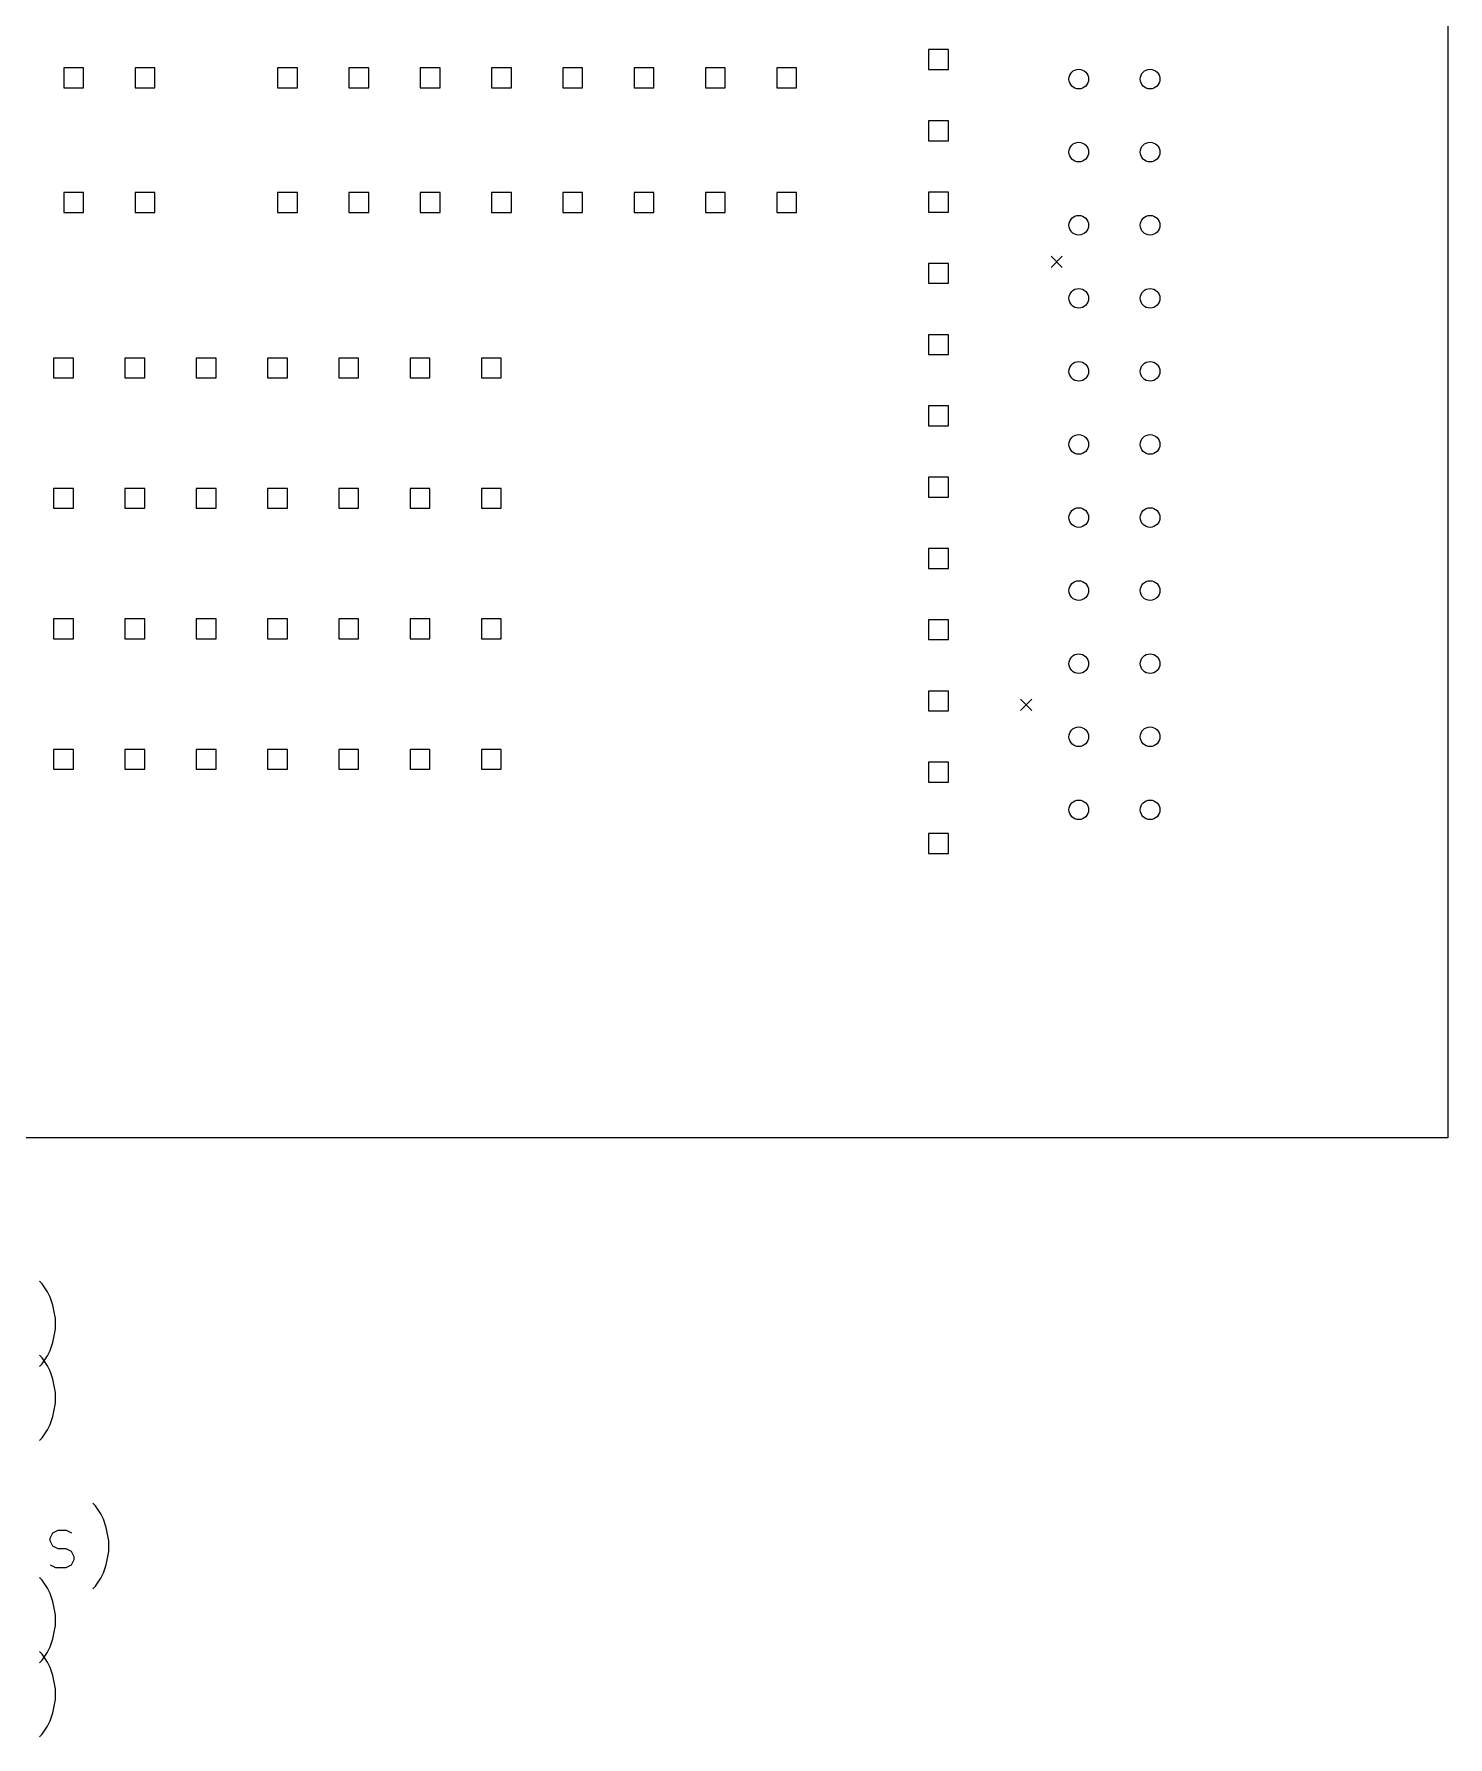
# Model space of a CAD drawing. Extents: x 114 to 215, y -157 to -37.
# Drawn here: x 164.6 to 215, y -156.6 to -95.9 of the extents above; entities that cross this region are included whole.
import ezdxf

# ---------------------------------------------------------------- set-up
doc = ezdxf.new("R2010")
doc.units = 0
doc.layers.add('BLACK', color=7, linetype='CONTINUOUS')

msp = doc.modelspace()

# ---------------------------------------------------------------- linework, layer by layer
at = {"layer": 'BLACK', "linetype": 'CONTINUOUS'}
for p, q in [((215, -36.8175), (215, -135.2425)), ((197.203557, -96.456443), (196.496443, -96.456443)), ((196.496443, -96.456443), (196.496443, -97.163557)), ((197.203557, -97.163557), (197.203557, -96.456443)), ((166.393557, -97.106443), (165.686443, -97.106443)), ((165.686443, -97.106443), (165.686443, -97.813557)), ((166.393557, -97.813557), (166.393557, -97.106443)), ((168.933557, -97.106443), (168.226443, -97.106443)), ((168.226443, -97.106443), (168.226443, -97.813557)), ((168.933557, -97.813557), (168.933557, -97.106443)), ((174.013557, -97.106443), (173.306443, -97.106443)), ((173.306443, -97.106443), (173.306443, -97.813557)), ((174.013557, -97.813557), (174.013557, -97.106443)), ((176.553557, -97.106443), (175.846443, -97.106443)), ((175.846443, -97.106443), (175.846443, -97.813557)), ((176.553557, -97.813557), (176.553557, -97.106443)), ((179.093557, -97.106443), (178.386443, -97.106443)), ((178.386443, -97.106443), (178.386443, -97.813557)), ((179.093557, -97.813557), (179.093557, -97.106443)), ((181.633557, -97.106443), (180.926443, -97.106443)), ((180.926443, -97.106443), (180.926443, -97.813557)), ((181.633557, -97.813557), (181.633557, -97.106443)), ((184.173557, -97.106443), (183.466443, -97.106443)), ((183.466443, -97.106443), (183.466443, -97.813557)), ((184.173557, -97.813557), (184.173557, -97.106443)), ((186.713557, -97.106443), (186.006443, -97.106443)), ((186.006443, -97.106443), (186.006443, -97.813557)), ((186.713557, -97.813557), (186.713557, -97.106443)), ((189.253557, -97.106443), (188.546443, -97.106443)), ((188.546443, -97.106443), (188.546443, -97.813557)), ((189.253557, -97.813557), (189.253557, -97.106443)), ((191.793557, -97.106443), (191.086443, -97.106443)), ((191.086443, -97.106443), (191.086443, -97.813557)), ((191.793557, -97.813557), (191.793557, -97.106443)), ((196.496443, -97.163557), (197.203557, -97.163557)), ((165.686443, -97.813557), (166.393557, -97.813557)), ((168.226443, -97.813557), (168.933557, -97.813557)), ((173.306443, -97.813557), (174.013557, -97.813557)), ((175.846443, -97.813557), (176.553557, -97.813557)), ((178.386443, -97.813557), (179.093557, -97.813557)), ((180.926443, -97.813557), (181.633557, -97.813557)), ((183.466443, -97.813557), (184.173557, -97.813557)), ((186.006443, -97.813557), (186.713557, -97.813557)), ((188.546443, -97.813557), (189.253557, -97.813557)), ((191.086443, -97.813557), (191.793557, -97.813557)), ((197.203557, -98.996443), (196.496443, -98.996443)), ((196.496443, -98.996443), (196.496443, -99.703557)), ((197.203557, -99.703557), (197.203557, -98.996443)), ((196.496443, -99.703557), (197.203557, -99.703557)), ((166.393557, -101.551443), (165.686443, -101.551443)), ((165.686443, -101.551443), (165.686443, -102.258557)), ((166.393557, -102.258557), (166.393557, -101.551443)), ((168.933557, -101.551443), (168.226443, -101.551443)), ((168.226443, -101.551443), (168.226443, -102.258557)), ((168.933557, -102.258557), (168.933557, -101.551443)), ((174.013557, -101.551443), (173.306443, -101.551443)), ((173.306443, -101.551443), (173.306443, -102.258557)), ((174.013557, -102.258557), (174.013557, -101.551443)), ((176.553557, -101.551443), (175.846443, -101.551443)), ((175.846443, -101.551443), (175.846443, -102.258557)), ((176.553557, -102.258557), (176.553557, -101.551443)), ((179.093557, -101.551443), (178.386443, -101.551443)), ((178.386443, -101.551443), (178.386443, -102.258557)), ((179.093557, -102.258557), (179.093557, -101.551443)), ((181.633557, -101.551443), (180.926443, -101.551443)), ((180.926443, -101.551443), (180.926443, -102.258557)), ((181.633557, -102.258557), (181.633557, -101.551443)), ((184.173557, -101.551443), (183.466443, -101.551443)), ((183.466443, -101.551443), (183.466443, -102.258557)), ((184.173557, -102.258557), (184.173557, -101.551443)), ((186.713557, -101.551443), (186.006443, -101.551443)), ((186.006443, -101.551443), (186.006443, -102.258557)), ((186.713557, -102.258557), (186.713557, -101.551443)), ((189.253557, -101.551443), (188.546443, -101.551443)), ((188.546443, -101.551443), (188.546443, -102.258557)), ((189.253557, -102.258557), (189.253557, -101.551443)), ((191.793557, -101.551443), (191.086443, -101.551443)), ((191.086443, -101.551443), (191.086443, -102.258557)), ((191.793557, -102.258557), (191.793557, -101.551443)), ((197.203557, -101.536443), (196.496443, -101.536443)), ((196.496443, -101.536443), (196.496443, -102.243557)), ((197.203557, -102.243557), (197.203557, -101.536443)), ((165.686443, -102.258557), (166.393557, -102.258557)), ((168.226443, -102.258557), (168.933557, -102.258557)), ((173.306443, -102.258557), (174.013557, -102.258557)), ((175.846443, -102.258557), (176.553557, -102.258557)), ((178.386443, -102.258557), (179.093557, -102.258557)), ((180.926443, -102.258557), (181.633557, -102.258557)), ((183.466443, -102.258557), (184.173557, -102.258557)), ((186.006443, -102.258557), (186.713557, -102.258557)), ((188.546443, -102.258557), (189.253557, -102.258557)), ((191.086443, -102.258557), (191.793557, -102.258557)), ((196.496443, -102.243557), (197.203557, -102.243557)), ((197.203557, -104.076443), (196.496443, -104.076443)), ((196.496443, -104.076443), (196.496443, -104.783557)), ((197.203557, -104.783557), (197.203557, -104.076443)), ((200.8625, -103.8159), (201.2625, -104.2159)), ((201.2625, -103.8159), (200.8625, -104.2159)), ((196.496443, -104.783557), (197.203557, -104.783557)), ((197.203557, -106.616443), (196.496443, -106.616443)), ((196.496443, -106.616443), (196.496443, -107.323557)), ((197.203557, -107.323557), (197.203557, -106.616443)), ((196.496443, -107.323557), (197.203557, -107.323557)), ((166.033557, -107.446443), (165.326443, -107.446443)), ((165.326443, -107.446443), (165.326443, -108.153557)), ((166.033557, -108.153557), (166.033557, -107.446443)), ((168.573557, -107.446443), (167.866443, -107.446443)), ((167.866443, -107.446443), (167.866443, -108.153557)), ((168.573557, -108.153557), (168.573557, -107.446443)), ((171.113557, -107.446443), (170.406443, -107.446443)), ((170.406443, -107.446443), (170.406443, -108.153557)), ((171.113557, -108.153557), (171.113557, -107.446443)), ((173.653557, -107.446443), (172.946443, -107.446443)), ((172.946443, -107.446443), (172.946443, -108.153557)), ((173.653557, -108.153557), (173.653557, -107.446443)), ((176.193557, -107.446443), (175.486443, -107.446443)), ((175.486443, -107.446443), (175.486443, -108.153557)), ((176.193557, -108.153557), (176.193557, -107.446443)), ((178.733557, -107.446443), (178.026443, -107.446443)), ((178.026443, -107.446443), (178.026443, -108.153557)), ((178.733557, -108.153557), (178.733557, -107.446443)), ((181.273557, -107.446443), (180.566443, -107.446443)), ((180.566443, -107.446443), (180.566443, -108.153557)), ((181.273557, -108.153557), (181.273557, -107.446443)), ((165.326443, -108.153557), (166.033557, -108.153557)), ((167.866443, -108.153557), (168.573557, -108.153557)), ((170.406443, -108.153557), (171.113557, -108.153557)), ((172.946443, -108.153557), (173.653557, -108.153557)), ((175.486443, -108.153557), (176.193557, -108.153557)), ((178.026443, -108.153557), (178.733557, -108.153557)), ((180.566443, -108.153557), (181.273557, -108.153557)), ((197.203557, -109.156443), (196.496443, -109.156443)), ((196.496443, -109.156443), (196.496443, -109.863557)), ((197.203557, -109.863557), (197.203557, -109.156443)), ((196.496443, -109.863557), (197.203557, -109.863557)), ((166.033557, -112.096443), (165.326443, -112.096443)), ((165.326443, -112.096443), (165.326443, -112.803557)), ((166.033557, -112.803557), (166.033557, -112.096443)), ((168.573557, -112.096443), (167.866443, -112.096443)), ((167.866443, -112.096443), (167.866443, -112.803557)), ((168.573557, -112.803557), (168.573557, -112.096443)), ((171.113557, -112.096443), (170.406443, -112.096443)), ((170.406443, -112.096443), (170.406443, -112.803557)), ((171.113557, -112.803557), (171.113557, -112.096443)), ((173.653557, -112.096443), (172.946443, -112.096443)), ((172.946443, -112.096443), (172.946443, -112.803557)), ((173.653557, -112.803557), (173.653557, -112.096443)), ((176.193557, -112.096443), (175.486443, -112.096443)), ((175.486443, -112.096443), (175.486443, -112.803557)), ((176.193557, -112.803557), (176.193557, -112.096443)), ((178.733557, -112.096443), (178.026443, -112.096443)), ((178.026443, -112.096443), (178.026443, -112.803557)), ((178.733557, -112.803557), (178.733557, -112.096443)), ((181.273557, -112.096443), (180.566443, -112.096443)), ((180.566443, -112.096443), (180.566443, -112.803557)), ((181.273557, -112.803557), (181.273557, -112.096443)), ((197.203557, -111.696443), (196.496443, -111.696443)), ((196.496443, -111.696443), (196.496443, -112.403557)), ((197.203557, -112.403557), (197.203557, -111.696443)), ((165.326443, -112.803557), (166.033557, -112.803557)), ((167.866443, -112.803557), (168.573557, -112.803557)), ((170.406443, -112.803557), (171.113557, -112.803557)), ((172.946443, -112.803557), (173.653557, -112.803557)), ((175.486443, -112.803557), (176.193557, -112.803557)), ((178.026443, -112.803557), (178.733557, -112.803557)), ((180.566443, -112.803557), (181.273557, -112.803557)), ((196.496443, -112.403557), (197.203557, -112.403557)), ((197.203557, -114.236443), (196.496443, -114.236443)), ((196.496443, -114.236443), (196.496443, -114.943557)), ((197.203557, -114.943557), (197.203557, -114.236443)), ((196.496443, -114.943557), (197.203557, -114.943557)), ((166.033557, -116.746443), (165.326443, -116.746443)), ((165.326443, -116.746443), (165.326443, -117.453557)), ((166.033557, -117.453557), (166.033557, -116.746443)), ((168.573557, -116.746443), (167.866443, -116.746443)), ((167.866443, -116.746443), (167.866443, -117.453557)), ((168.573557, -117.453557), (168.573557, -116.746443)), ((171.113557, -116.746443), (170.406443, -116.746443)), ((170.406443, -116.746443), (170.406443, -117.453557)), ((171.113557, -117.453557), (171.113557, -116.746443)), ((173.653557, -116.746443), (172.946443, -116.746443)), ((172.946443, -116.746443), (172.946443, -117.453557)), ((173.653557, -117.453557), (173.653557, -116.746443)), ((176.193557, -116.746443), (175.486443, -116.746443)), ((175.486443, -116.746443), (175.486443, -117.453557)), ((176.193557, -117.453557), (176.193557, -116.746443)), ((178.733557, -116.746443), (178.026443, -116.746443)), ((178.026443, -116.746443), (178.026443, -117.453557)), ((178.733557, -117.453557), (178.733557, -116.746443)), ((181.273557, -116.746443), (180.566443, -116.746443)), ((180.566443, -116.746443), (180.566443, -117.453557)), ((181.273557, -117.453557), (181.273557, -116.746443)), ((197.203557, -116.776443), (196.496443, -116.776443)), ((196.496443, -116.776443), (196.496443, -117.483557)), ((197.203557, -117.483557), (197.203557, -116.776443)), ((165.326443, -117.453557), (166.033557, -117.453557)), ((167.866443, -117.453557), (168.573557, -117.453557)), ((170.406443, -117.453557), (171.113557, -117.453557)), ((172.946443, -117.453557), (173.653557, -117.453557)), ((175.486443, -117.453557), (176.193557, -117.453557)), ((178.026443, -117.453557), (178.733557, -117.453557)), ((180.566443, -117.453557), (181.273557, -117.453557)), ((196.496443, -117.483557), (197.203557, -117.483557)), ((197.203557, -119.316443), (196.496443, -119.316443)), ((196.496443, -119.316443), (196.496443, -120.023557)), ((197.203557, -120.023557), (197.203557, -119.316443)), ((196.496443, -120.023557), (197.203557, -120.023557)), ((199.7765, -119.6095), (200.1765, -120.0095)), ((200.1765, -119.6095), (199.7765, -120.0095)), ((166.033557, -121.396443), (165.326443, -121.396443)), ((165.326443, -121.396443), (165.326443, -122.103557)), ((166.033557, -122.103557), (166.033557, -121.396443)), ((168.573557, -121.396443), (167.866443, -121.396443)), ((167.866443, -121.396443), (167.866443, -122.103557)), ((168.573557, -122.103557), (168.573557, -121.396443)), ((171.113557, -121.396443), (170.406443, -121.396443)), ((170.406443, -121.396443), (170.406443, -122.103557)), ((171.113557, -122.103557), (171.113557, -121.396443)), ((173.653557, -121.396443), (172.946443, -121.396443)), ((172.946443, -121.396443), (172.946443, -122.103557)), ((173.653557, -122.103557), (173.653557, -121.396443)), ((176.193557, -121.396443), (175.486443, -121.396443)), ((175.486443, -121.396443), (175.486443, -122.103557)), ((176.193557, -122.103557), (176.193557, -121.396443)), ((178.733557, -121.396443), (178.026443, -121.396443)), ((178.026443, -121.396443), (178.026443, -122.103557)), ((178.733557, -122.103557), (178.733557, -121.396443)), ((181.273557, -121.396443), (180.566443, -121.396443)), ((180.566443, -121.396443), (180.566443, -122.103557)), ((181.273557, -122.103557), (181.273557, -121.396443)), ((197.203557, -121.856443), (196.496443, -121.856443)), ((196.496443, -121.856443), (196.496443, -122.563557)), ((197.203557, -122.563557), (197.203557, -121.856443)), ((165.326443, -122.103557), (166.033557, -122.103557)), ((167.866443, -122.103557), (168.573557, -122.103557)), ((170.406443, -122.103557), (171.113557, -122.103557)), ((172.946443, -122.103557), (173.653557, -122.103557)), ((175.486443, -122.103557), (176.193557, -122.103557)), ((178.026443, -122.103557), (178.733557, -122.103557)), ((180.566443, -122.103557), (181.273557, -122.103557)), ((196.496443, -122.563557), (197.203557, -122.563557)), ((197.203557, -124.396443), (196.496443, -124.396443)), ((196.496443, -124.396443), (196.496443, -125.103557)), ((197.203557, -125.103557), (197.203557, -124.396443)), ((196.496443, -125.103557), (197.203557, -125.103557)), ((215, -135.2425), (115.24, -135.2425)), ((164.91563, -140.441861), (164.820392, -140.346623)), ((165.106106, -140.727576), (164.91563, -140.441861)), ((165.201344, -140.918052), (165.106106, -140.727576)), ((165.296582, -141.203766), (165.201344, -140.918052)), ((165.39182, -141.679957), (165.296582, -141.203766)), ((165.39182, -142.060909), (165.39182, -141.679957)), ((165.201344, -142.822814), (165.296582, -142.5371)), ((165.296582, -142.5371), (165.39182, -142.060909)), ((164.91563, -143.081861), (164.820392, -142.986623)), ((164.91563, -143.299004), (165.106106, -143.01329)), ((165.106106, -143.367576), (164.91563, -143.081861)), ((165.106106, -143.01329), (165.201344, -142.822814)), ((164.820392, -143.394242), (164.91563, -143.299004)), ((165.201344, -143.558052), (165.106106, -143.367576)), ((165.296582, -143.843766), (165.201344, -143.558052)), ((165.39182, -144.319957), (165.296582, -143.843766)), ((165.39182, -144.700909), (165.39182, -144.319957)), ((165.296582, -145.1771), (165.39182, -144.700909)), ((164.91563, -145.939004), (165.106106, -145.65329)), ((165.106106, -145.65329), (165.201344, -145.462814)), ((165.201344, -145.462814), (165.296582, -145.1771)), ((164.820392, -146.034242), (164.91563, -145.939004)), ((166.820392, -148.361861), (166.725154, -148.266623)), ((167.010868, -148.647576), (166.820392, -148.361861)), ((167.106106, -148.838052), (167.010868, -148.647576)), ((165.296582, -149.314242), (165.487058, -149.219004)), ((165.487058, -149.219004), (165.772772, -149.219004)), ((165.772772, -149.219004), (165.963249, -149.314242)), ((167.201344, -149.123766), (167.106106, -148.838052)), ((167.296582, -149.599957), (167.201344, -149.123766)), ((165.201344, -149.504719), (165.296582, -149.314242)), ((165.201344, -149.599957), (165.201344, -149.504719)), ((165.296582, -149.790433), (165.201344, -149.599957)), ((165.487058, -149.885671), (165.296582, -149.790433)), ((165.772772, -149.885671), (165.487058, -149.885671)), ((165.963249, -149.980909), (165.772772, -149.885671)), ((167.296582, -149.980909), (167.296582, -149.599957)), ((165.201344, -150.4571), (165.39182, -150.552338)), ((165.772772, -150.552338), (165.963249, -150.4571)), ((166.058487, -150.171385), (165.963249, -149.980909)), ((165.963249, -150.4571), (166.058487, -150.266623)), ((166.058487, -150.266623), (166.058487, -150.171385)), ((167.106106, -150.742814), (167.201344, -150.4571)), ((167.201344, -150.4571), (167.296582, -149.980909)), ((164.91563, -151.001861), (164.820392, -150.906623)), ((165.106106, -151.287576), (164.91563, -151.001861)), ((165.39182, -150.552338), (165.772772, -150.552338)), ((166.820392, -151.219004), (167.010868, -150.93329)), ((167.010868, -150.93329), (167.106106, -150.742814)), ((165.201344, -151.478052), (165.106106, -151.287576)), ((165.296582, -151.763766), (165.201344, -151.478052)), ((166.725154, -151.314242), (166.820392, -151.219004)), ((165.39182, -152.239957), (165.296582, -151.763766)), ((165.39182, -152.620909), (165.39182, -152.239957)), ((165.296582, -153.0971), (165.39182, -152.620909)), ((164.91563, -153.641861), (164.820392, -153.546623)), ((165.106106, -153.57329), (165.201344, -153.382814)), ((165.201344, -153.382814), (165.296582, -153.0971)), ((164.820392, -153.954242), (164.91563, -153.859004)), ((164.91563, -153.859004), (165.106106, -153.57329)), ((165.106106, -153.927576), (164.91563, -153.641861)), ((165.201344, -154.118052), (165.106106, -153.927576)), ((165.296582, -154.403766), (165.201344, -154.118052)), ((165.39182, -154.879957), (165.296582, -154.403766)), ((165.296582, -155.7371), (165.39182, -155.260909)), ((165.39182, -155.260909), (165.39182, -154.879957)), ((165.201344, -156.022814), (165.296582, -155.7371)), ((164.820392, -156.594242), (164.91563, -156.499004)), ((164.91563, -156.499004), (165.106106, -156.21329)), ((165.106106, -156.21329), (165.201344, -156.022814))]:
    msp.add_line(p, q, dxfattribs=at)
at = {"layer": 'BLACK'}
for centre in [(201.85, -97.5045), (204.39, -97.5045), (201.85, -100.1091), (204.39, -100.1091), (201.85, -102.7136), (204.39, -102.7136), (201.85, -105.3182), (204.39, -105.3182), (201.85, -107.9227), (204.39, -107.9227), (201.85, -110.5273), (204.39, -110.5273), (201.85, -113.1318), (204.39, -113.1318), (201.85, -115.7364), (204.39, -115.7364), (201.85, -118.3409), (204.39, -118.3409), (201.85, -120.9454), (204.39, -120.9454), (201.85, -123.55), (204.39, -123.55)]:
    msp.add_circle(centre, 0.35, dxfattribs=at)

doc.saveas('drawing.dxf')
